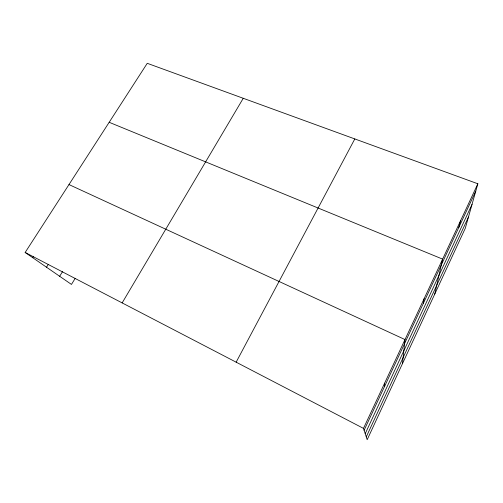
<?xml version="1.0" encoding="UTF-8"?>
<svg xmlns="http://www.w3.org/2000/svg" width="503" height="503" viewBox="0 0 503 503"><rect width="100%" height="100%" fill="white"/><g stroke="black" fill="none" stroke-linecap="round" stroke-linejoin="round"><path stroke-width="0.75" d="M402.475 363.644L405.003 339.569L68.98 184.57M423.249 303.605L424.13 298.669M434.768 294.048L442.621 259.114L109.176 122.292M458.818 227.431L460.522 220.83M477.85 183.771L465.3 228.255L367.184 439.691L363.48 428.386L477.85 183.771L147.253 63.309L25.15 252.468L71.464 284.428L75.148 278.455M365.216 433.68L472.015 204.438M366.259 436.868L468.469 217.019M364.097 430.279L475.775 191.121M236.146 362.179L354.81 138.935M122.154 302.907L243.257 98.286M59.65 276.273L62.517 271.677M46.515 267.212L48.162 264.597M32.72 257.693L33.55 256.392M25.15 252.468L363.48 428.386M384.613 383.185L384.694 386.178"/></g></svg>
